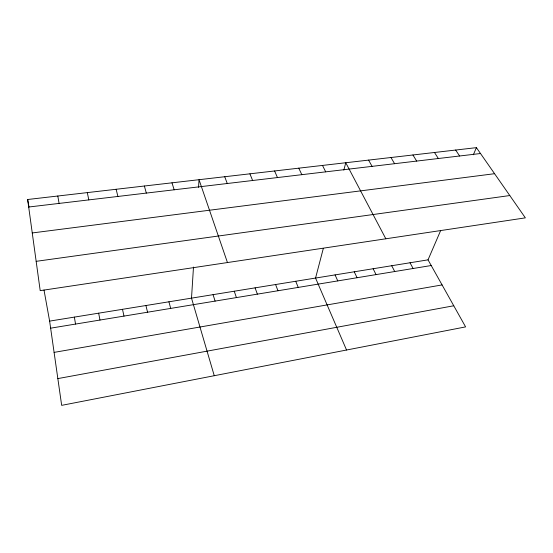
<?xml version="1.0" encoding="UTF-8"?>
<svg xmlns="http://www.w3.org/2000/svg" width="553" height="553" viewBox="0 0 553 553"><rect width="100%" height="100%" fill="white"/><g stroke="black" fill="none" stroke-linecap="round" stroke-linejoin="round"><path stroke-width="0.83" d="M193.488 267.044L191.511 298.143L214.26 375.715M198.541 187.336L199.025 179.697L227.456 262.551M323.325 248.401L315.556 278.055L346.544 350.021M343.835 170.117L345.77 162.741L385.835 238.792M44.005 290.028L49.625 321.113L61.666 405.356L465.598 326.892L428.029 259.848L440.665 230.532M473.34 154.764L476.416 147.644L27.65 199.502L40.196 290.643L525.35 217.861L476.416 147.644M57.844 378.598L453.764 305.768M54.097 352.385L442.082 284.919M50.634 328.171L431.209 265.523M49.625 321.113L428.029 259.848M36.159 261.334L509.797 195.541M32.254 232.951L494.569 173.697M28.687 207.016L480.509 153.52M455.644 150.043L459.626 155.994M434.485 152.49L438.349 158.511M412.932 154.978L416.672 161.075M390.971 157.515L394.579 163.695M368.588 160.1L372.065 166.356M410.015 262.758L413.112 268.502M391.718 265.723L394.724 271.53M322.503 165.43L325.696 171.852M373.13 268.73L376.047 274.606M354.245 271.793L357.065 277.73M298.786 168.167L301.82 174.672M335.056 274.896L337.779 280.903M274.592 170.967L277.468 177.561M295.731 281.27L298.24 287.415M249.908 173.815L252.624 180.499M275.574 284.532L277.979 290.747M224.725 176.725L227.269 183.499M255.085 287.85L257.373 294.141M234.251 291.224L236.421 297.59M213.064 294.652L215.103 301.102M171.99 182.822L174.154 189.79M144.374 186.015L146.324 193.087M168.921 301.8L170.697 308.408M145.916 305.526L147.554 312.217M116.144 189.278L117.886 196.453M122.496 309.314L123.99 316.102M87.298 192.61L88.819 199.896M98.655 313.178L99.989 320.049M27.65 199.502L29.005 207.009M57.809 196.018L59.088 203.414M74.365 317.111L75.54 324.072"/></g></svg>
